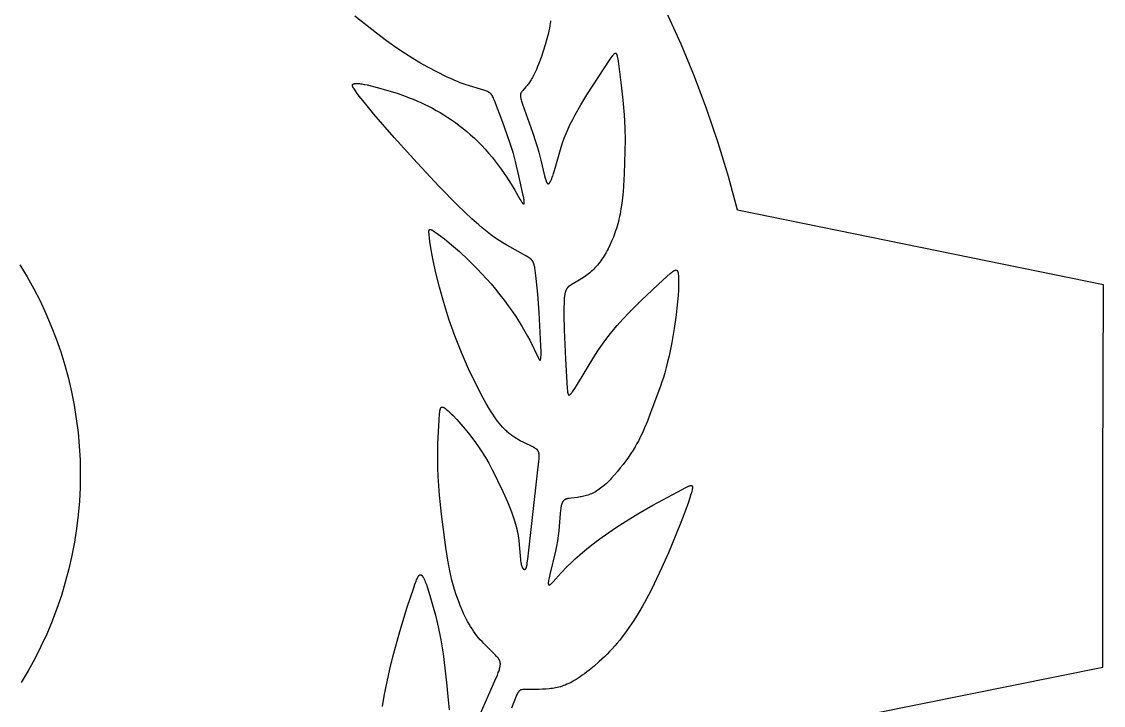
# Model space of a CAD drawing. Extents: x 8280 to 8757, y 218 to 430.
# Drawn here: x 8425.9 to 8515.7, y 293.1 to 349.8 of the extents above; entities that cross this region are included whole.
import ezdxf

# ---------------------------------------------------------------- set-up
doc = ezdxf.new("R2010")
doc.units = 0
doc.header["$MEASUREMENT"] = 0
doc.layers.add('MAKE2D$VISIBLE$CURVES', color=7, linetype='CONTINUOUS')

msp = doc.modelspace()

# ---------------------------------------------------------------- linework, layer by layer
at = {"layer": 'MAKE2D$VISIBLE$CURVES', "color": 7}
for points in [[(8463.416, 291.032), (8465.224, 295.116), (8465.425, 295.603), (8465.502, 295.806), (8465.535, 295.899), (8465.565, 295.986), (8465.59, 296.068), (8465.612, 296.145), (8465.631, 296.217), (8465.639, 296.252), (8465.646, 296.286), (8465.652, 296.318), (8465.657, 296.35), (8465.662, 296.381), (8465.665, 296.411), (8465.668, 296.44), (8465.67, 296.468), (8465.671, 296.496), (8465.671, 296.523), (8465.671, 296.549), (8465.669, 296.575), (8465.667, 296.6), (8465.666, 296.612), (8465.664, 296.624), (8465.662, 296.636), (8465.66, 296.648), (8465.658, 296.66), (8465.656, 296.672), (8465.653, 296.684), (8465.65, 296.695), (8465.647, 296.706), (8465.644, 296.718), (8465.64, 296.729), (8465.637, 296.74), (8465.633, 296.751), (8465.629, 296.762), (8465.62, 296.784), (8465.611, 296.806), (8465.601, 296.827), (8465.59, 296.849), (8465.578, 296.87), (8465.566, 296.891), (8465.553, 296.912), (8465.539, 296.933), (8465.524, 296.955), (8465.509, 296.976), (8465.476, 297.019), (8465.44, 297.063), (8465.401, 297.108), (8465.36, 297.155), (8465.269, 297.251), (8464.288, 298.227), (8464.148, 298.377), (8464.006, 298.534), (8463.865, 298.698), (8463.725, 298.87), (8463.587, 299.049), (8463.452, 299.235), (8463.321, 299.429), (8463.194, 299.63), (8463.071, 299.837), (8462.953, 300.05), (8462.838, 300.266), (8462.727, 300.487), (8462.621, 300.709), (8462.519, 300.934), (8462.329, 301.385), (8462.156, 301.833), (8462.001, 302.271), (8461.865, 302.691), (8461.747, 303.091), (8461.644, 303.479), (8461.553, 303.865), (8461.471, 304.263), (8461.318, 305.136), (8461.159, 306.19), (8460.784, 308.963), (8460.62, 310.521), (8460.556, 311.301), (8460.509, 312.065), (8460.482, 312.803), (8460.473, 313.508), (8460.479, 314.177), (8460.495, 314.803), (8460.601, 316.791), (8460.634, 317.281), (8460.646, 317.411), (8460.653, 317.47), (8460.661, 317.525), (8460.669, 317.575), (8460.674, 317.598), (8460.679, 317.62), (8460.684, 317.642), (8460.689, 317.662), (8460.694, 317.681), (8460.7, 317.699), (8460.703, 317.708), (8460.706, 317.716), (8460.71, 317.724), (8460.713, 317.732), (8460.716, 317.74), (8460.72, 317.747), (8460.723, 317.754), (8460.727, 317.761), (8460.731, 317.767), (8460.734, 317.773), (8460.738, 317.779), (8460.742, 317.785), (8460.744, 317.788), (8460.746, 317.79), (8460.749, 317.793), (8460.751, 317.795), (8460.753, 317.798), (8460.755, 317.8), (8460.757, 317.803), (8460.759, 317.805), (8460.762, 317.807), (8460.764, 317.809), (8460.766, 317.811), (8460.768, 317.813), (8460.771, 317.815), (8460.773, 317.817), (8460.776, 317.819), (8460.778, 317.82), (8460.781, 317.822), (8460.783, 317.824), (8460.786, 317.825), (8460.788, 317.826), (8460.791, 317.828), (8460.793, 317.829), (8460.796, 317.83), (8460.799, 317.831), (8460.801, 317.833), (8460.804, 317.834), (8460.807, 317.835), (8460.81, 317.835), (8460.812, 317.836), (8460.815, 317.837), (8460.818, 317.838), (8460.821, 317.838), (8460.824, 317.839), (8460.827, 317.839), (8460.83, 317.84), (8460.833, 317.84), (8460.836, 317.84), (8460.839, 317.84), (8460.842, 317.84), (8460.846, 317.841), (8460.849, 317.84), (8460.852, 317.84), (8460.855, 317.84), (8460.859, 317.84), (8460.862, 317.84), (8460.865, 317.839), (8460.869, 317.839), (8460.872, 317.838), (8460.876, 317.838), (8460.879, 317.837), (8460.886, 317.836), (8460.894, 317.834), (8460.901, 317.832), (8460.909, 317.83), (8460.916, 317.827), (8460.924, 317.824), (8460.932, 317.821), (8460.941, 317.817), (8460.949, 317.814), (8460.957, 317.81), (8460.966, 317.805), (8460.984, 317.796), (8461.003, 317.786), (8461.022, 317.774), (8461.042, 317.761), (8461.062, 317.747), (8461.084, 317.732), (8461.129, 317.699), (8461.177, 317.661), (8461.228, 317.618), (8461.34, 317.52), (8461.464, 317.405), (8461.599, 317.273), (8461.743, 317.127), (8462.057, 316.794), (8462.395, 316.415), (8462.748, 315.998), (8463.107, 315.553), (8463.462, 315.088), (8463.803, 314.612), (8464.124, 314.132), (8464.424, 313.652), (8464.705, 313.173), (8464.968, 312.697), (8465.214, 312.224), (8465.446, 311.757), (8465.873, 310.846), (8466.257, 309.973), (8466.431, 309.55), (8466.592, 309.135), (8466.737, 308.727), (8466.866, 308.326), (8466.924, 308.128), (8466.977, 307.931), (8467.025, 307.735), (8467.069, 307.54), (8467.107, 307.347), (8467.141, 307.155), (8467.171, 306.966), (8467.196, 306.779), (8467.238, 306.417), (8467.341, 305.199), (8467.354, 305.083), (8467.368, 304.976), (8467.375, 304.927), (8467.384, 304.88), (8467.392, 304.836), (8467.401, 304.794), (8467.411, 304.755), (8467.421, 304.718), (8467.431, 304.683), (8467.441, 304.65), (8467.452, 304.62), (8467.463, 304.591), (8467.474, 304.565), (8467.48, 304.553), (8467.485, 304.541), (8467.491, 304.529), (8467.497, 304.518), (8467.503, 304.508), (8467.509, 304.498), (8467.514, 304.488), (8467.52, 304.479), (8467.526, 304.47), (8467.532, 304.462), (8467.538, 304.454), (8467.544, 304.446), (8467.55, 304.439), (8467.556, 304.433), (8467.562, 304.427), (8467.569, 304.421), (8467.575, 304.415), (8467.578, 304.413), (8467.581, 304.41), (8467.584, 304.408), (8467.587, 304.405), (8467.59, 304.403), (8467.593, 304.401), (8467.596, 304.399), (8467.599, 304.397), (8467.602, 304.395), (8467.605, 304.393), (8467.608, 304.391), (8467.611, 304.39), (8467.614, 304.388), (8467.617, 304.387), (8467.62, 304.385), (8467.623, 304.384), (8467.626, 304.383), (8467.629, 304.381), (8467.632, 304.38), (8467.635, 304.379), (8467.638, 304.378), (8467.641, 304.377), (8467.644, 304.377), (8467.647, 304.376), (8467.649, 304.375), (8467.652, 304.375), (8467.655, 304.374), (8467.658, 304.374), (8467.661, 304.373), (8467.664, 304.373), (8467.667, 304.373), (8467.67, 304.372), (8467.672, 304.372), (8467.675, 304.372), (8467.678, 304.372), (8467.681, 304.372), (8467.684, 304.372), (8467.686, 304.372), (8467.689, 304.373), (8467.692, 304.373), (8467.695, 304.373), (8467.697, 304.374), (8467.7, 304.374), (8467.703, 304.374), (8467.705, 304.375), (8467.708, 304.376), (8467.711, 304.376), (8467.713, 304.377), (8467.716, 304.378), (8467.718, 304.378), (8467.721, 304.379), (8467.723, 304.38), (8467.726, 304.381), (8467.729, 304.382), (8467.731, 304.383), (8467.733, 304.384), (8467.736, 304.385), (8467.738, 304.387), (8467.741, 304.388), (8467.743, 304.389), (8467.746, 304.391), (8467.748, 304.393), (8467.75, 304.394), (8467.753, 304.396), (8467.755, 304.398), (8467.757, 304.4), (8467.76, 304.402), (8467.762, 304.404), (8467.764, 304.406), (8467.767, 304.409), (8467.769, 304.411), (8467.771, 304.414), (8467.773, 304.417), (8467.776, 304.42), (8467.778, 304.423), (8467.78, 304.426), (8467.782, 304.429), (8467.785, 304.433), (8467.787, 304.437), (8467.789, 304.44), (8467.791, 304.444), (8467.794, 304.448), (8467.798, 304.457), (8467.802, 304.467), (8467.807, 304.477), (8467.811, 304.488), (8467.816, 304.499), (8467.82, 304.512), (8467.829, 304.539), (8467.838, 304.571), (8467.847, 304.606), (8467.857, 304.645), (8467.866, 304.688), (8467.886, 304.789), (8467.908, 304.91), (8467.954, 305.22), (8468.765, 312.387), (8468.866, 313.347), (8468.88, 313.52), (8468.887, 313.671), (8468.889, 313.738), (8468.889, 313.801), (8468.887, 313.86), (8468.885, 313.887), (8468.883, 313.914), (8468.881, 313.94), (8468.878, 313.964), (8468.875, 313.988), (8468.871, 314.011), (8468.866, 314.033), (8468.862, 314.054), (8468.856, 314.074), (8468.85, 314.094), (8468.847, 314.103), (8468.844, 314.113), (8468.841, 314.122), (8468.837, 314.131), (8468.834, 314.14), (8468.83, 314.148), (8468.826, 314.157), (8468.822, 314.165), (8468.818, 314.174), (8468.814, 314.182), (8468.809, 314.19), (8468.805, 314.198), (8468.8, 314.205), (8468.795, 314.213), (8468.79, 314.22), (8468.785, 314.228), (8468.78, 314.235), (8468.774, 314.242), (8468.769, 314.249), (8468.763, 314.256), (8468.757, 314.263), (8468.751, 314.27), (8468.745, 314.276), (8468.739, 314.283), (8468.726, 314.296), (8468.712, 314.309), (8468.698, 314.321), (8468.683, 314.333), (8468.667, 314.345), (8468.651, 314.357), (8468.634, 314.369), (8468.617, 314.381), (8468.58, 314.404), (8468.541, 314.428), (8468.498, 314.452), (8468.453, 314.476), (8468.356, 314.526), (8467.606, 314.89), (8467.315, 315.043), (8467.165, 315.128), (8467.014, 315.218), (8466.863, 315.314), (8466.711, 315.416), (8466.636, 315.469), (8466.561, 315.525), (8466.487, 315.582), (8466.413, 315.641), (8466.34, 315.702), (8466.268, 315.764), (8466.197, 315.829), (8466.126, 315.895), (8466.055, 315.964), (8465.985, 316.034), (8465.847, 316.181), (8465.71, 316.336), (8465.575, 316.499), (8465.44, 316.671), (8465.306, 316.852), (8465.173, 317.041), (8465.039, 317.24), (8464.904, 317.448), (8464.769, 317.665), (8464.495, 318.13), (8464.214, 318.635), (8463.627, 319.763), (8463.026, 321.018), (8462.437, 322.36), (8462.156, 323.051), (8461.886, 323.749), (8461.633, 324.447), (8461.395, 325.143), (8460.969, 326.504), (8460.609, 327.793), (8460.317, 328.973), (8460.093, 330.008), (8459.931, 330.883), (8459.823, 331.584), (8459.787, 331.866), (8459.762, 332.1), (8459.754, 332.198), (8459.748, 332.285), (8459.746, 332.324), (8459.746, 332.36), (8459.746, 332.393), (8459.747, 332.423), (8459.747, 332.437), (8459.748, 332.451), (8459.75, 332.463), (8459.751, 332.475), (8459.753, 332.487), (8459.754, 332.492), (8459.756, 332.497), (8459.757, 332.503), (8459.758, 332.508), (8459.759, 332.512), (8459.761, 332.517), (8459.762, 332.521), (8459.764, 332.526), (8459.765, 332.53), (8459.767, 332.534), (8459.769, 332.538), (8459.771, 332.541), (8459.772, 332.543), (8459.773, 332.545), (8459.774, 332.546), (8459.775, 332.548), (8459.776, 332.55), (8459.777, 332.551), (8459.778, 332.553), (8459.779, 332.554), (8459.78, 332.556), (8459.781, 332.557), (8459.782, 332.559), (8459.783, 332.56), (8459.785, 332.561), (8459.786, 332.562), (8459.787, 332.564), (8459.788, 332.565), (8459.79, 332.566), (8459.791, 332.567), (8459.792, 332.568), (8459.794, 332.569), (8459.795, 332.57), (8459.796, 332.571), (8459.798, 332.572), (8459.799, 332.573), (8459.801, 332.574), (8459.802, 332.575), (8459.804, 332.575), (8459.805, 332.576), (8459.807, 332.577), (8459.808, 332.578), (8459.81, 332.578), (8459.811, 332.579), (8459.813, 332.579), (8459.815, 332.58), (8459.816, 332.58), (8459.818, 332.581), (8459.82, 332.581), (8459.821, 332.581), (8459.823, 332.582), (8459.825, 332.582), (8459.827, 332.582), (8459.829, 332.582), (8459.83, 332.583), (8459.832, 332.583), (8459.834, 332.583), (8459.836, 332.583), (8459.838, 332.583), (8459.84, 332.583), (8459.842, 332.583), (8459.844, 332.583), (8459.848, 332.583), (8459.852, 332.582), (8459.857, 332.582), (8459.861, 332.581), (8459.865, 332.58), (8459.87, 332.579), (8459.875, 332.578), (8459.879, 332.577), (8459.884, 332.576), (8459.889, 332.574), (8459.894, 332.572), (8459.905, 332.569), (8459.916, 332.564), (8459.927, 332.56), (8459.939, 332.554), (8459.951, 332.549), (8459.977, 332.535), (8460.004, 332.52), (8460.033, 332.503), (8460.098, 332.463), (8460.17, 332.415), (8460.339, 332.299), (8460.54, 332.155), (8461.024, 331.785), (8461.606, 331.309), (8462.268, 330.733), (8462.99, 330.061), (8463.749, 329.307), (8464.133, 328.904), (8464.517, 328.486), (8464.898, 328.054), (8465.271, 327.611), (8465.634, 327.158), (8465.985, 326.7), (8466.321, 326.242), (8466.641, 325.788), (8466.943, 325.341), (8467.223, 324.908), (8467.481, 324.492), (8467.714, 324.098), (8467.921, 323.73), (8468.103, 323.389), (8468.795, 321.959), (8468.831, 321.892), (8468.847, 321.861), (8468.864, 321.834), (8468.879, 321.809), (8468.887, 321.797), (8468.894, 321.787), (8468.901, 321.777), (8468.908, 321.768), (8468.912, 321.764), (8468.915, 321.76), (8468.918, 321.756), (8468.922, 321.753), (8468.925, 321.75), (8468.928, 321.747), (8468.932, 321.744), (8468.933, 321.742), (8468.935, 321.741), (8468.936, 321.74), (8468.938, 321.739), (8468.939, 321.738), (8468.941, 321.737), (8468.942, 321.736), (8468.944, 321.735), (8468.946, 321.734), (8468.947, 321.733), (8468.948, 321.733), (8468.95, 321.732), (8468.951, 321.731), (8468.953, 321.731), (8468.954, 321.73), (8468.956, 321.73), (8468.957, 321.73), (8468.959, 321.729), (8468.96, 321.729), (8468.961, 321.729), (8468.963, 321.729), (8468.964, 321.729), (8468.966, 321.729), (8468.967, 321.729), (8468.968, 321.729), (8468.97, 321.73), (8468.971, 321.73), (8468.972, 321.73), (8468.973, 321.731), (8468.975, 321.731), (8468.976, 321.732), (8468.977, 321.733), (8468.979, 321.734), (8468.98, 321.734), (8468.981, 321.735), (8468.982, 321.736), (8468.983, 321.737), (8468.985, 321.738), (8468.986, 321.74), (8468.987, 321.741), (8468.988, 321.742), (8468.989, 321.744), (8468.99, 321.745), (8468.992, 321.747), (8468.993, 321.748), (8468.994, 321.75), (8468.995, 321.752), (8468.996, 321.754), (8468.997, 321.756), (8468.998, 321.758), (8468.999, 321.76), (8469, 321.762), (8469.002, 321.766), (8469.004, 321.771), (8469.006, 321.777), (8469.008, 321.782), (8469.01, 321.788), (8469.012, 321.794), (8469.014, 321.801), (8469.017, 321.815), (8469.021, 321.83), (8469.024, 321.847), (8469.027, 321.865), (8469.029, 321.885), (8469.032, 321.906), (8469.036, 321.952), (8469.04, 322.005), (8469.046, 322.13), (8469.048, 322.281), (8469.047, 322.461), (8469.036, 322.911), (8468.884, 325.68), (8468.769, 327.214), (8468.651, 328.505), (8468.595, 328.988), (8468.566, 329.188), (8468.536, 329.363), (8468.52, 329.442), (8468.504, 329.516), (8468.487, 329.585), (8468.47, 329.649), (8468.451, 329.708), (8468.442, 329.737), (8468.432, 329.764), (8468.422, 329.79), (8468.412, 329.815), (8468.402, 329.84), (8468.391, 329.863), (8468.38, 329.886), (8468.369, 329.907), (8468.357, 329.929), (8468.346, 329.949), (8468.333, 329.968), (8468.321, 329.987), (8468.308, 330.006), (8468.295, 330.023), (8468.282, 330.04), (8468.268, 330.057), (8468.253, 330.073), (8468.239, 330.089), (8468.224, 330.104), (8468.208, 330.119), (8468.192, 330.133), (8468.176, 330.147), (8468.159, 330.161), (8468.142, 330.175), (8468.125, 330.188), (8468.107, 330.201), (8468.069, 330.227), (8468.029, 330.253), (8467.988, 330.279), (8467.85, 330.358), (8466.198, 331.27), (8465.884, 331.457), (8465.575, 331.651), (8465.277, 331.851), (8464.987, 332.055), (8464.705, 332.266), (8464.427, 332.485), (8464.151, 332.711), (8463.875, 332.947), (8463.312, 333.451), (8462.72, 334.004), (8462.08, 334.625), (8460.585, 336.148), (8458.761, 338.092), (8456.854, 340.202), (8455.178, 342.147), (8454.507, 342.956), (8453.988, 343.605), (8453.794, 343.858), (8453.642, 344.065), (8453.581, 344.154), (8453.53, 344.233), (8453.508, 344.269), (8453.488, 344.303), (8453.47, 344.335), (8453.455, 344.365), (8453.441, 344.393), (8453.435, 344.406), (8453.43, 344.419), (8453.424, 344.432), (8453.42, 344.444), (8453.416, 344.455), (8453.412, 344.466), (8453.409, 344.477), (8453.407, 344.488), (8453.406, 344.493), (8453.405, 344.498), (8453.404, 344.503), (8453.403, 344.507), (8453.402, 344.512), (8453.402, 344.517), (8453.401, 344.521), (8453.401, 344.526), (8453.401, 344.53), (8453.401, 344.534), (8453.401, 344.538), (8453.401, 344.543), (8453.401, 344.547), (8453.401, 344.551), (8453.402, 344.554), (8453.402, 344.558), (8453.403, 344.562), (8453.403, 344.566), (8453.404, 344.569), (8453.405, 344.573), (8453.406, 344.576), (8453.407, 344.579), (8453.409, 344.583), (8453.41, 344.586), (8453.411, 344.589), (8453.413, 344.592), (8453.414, 344.595), (8453.416, 344.598), (8453.418, 344.601), (8453.42, 344.604), (8453.422, 344.607), (8453.424, 344.609), (8453.426, 344.612), (8453.428, 344.615), (8453.431, 344.617), (8453.433, 344.62), (8453.436, 344.622), (8453.438, 344.625), (8453.441, 344.627), (8453.444, 344.629), (8453.447, 344.632), (8453.45, 344.634), (8453.453, 344.636), (8453.456, 344.638), (8453.459, 344.64), (8453.463, 344.642), (8453.466, 344.644), (8453.469, 344.646), (8453.473, 344.648), (8453.477, 344.65), (8453.48, 344.652), (8453.484, 344.654), (8453.492, 344.657), (8453.5, 344.661), (8453.509, 344.664), (8453.518, 344.667), (8453.527, 344.67), (8453.536, 344.672), (8453.546, 344.675), (8453.557, 344.677), (8453.567, 344.679), (8453.578, 344.681), (8453.59, 344.683), (8453.601, 344.685), (8453.626, 344.688), (8453.652, 344.69), (8453.679, 344.691), (8453.708, 344.692), (8453.738, 344.692), (8453.77, 344.692), (8453.803, 344.691), (8453.837, 344.689), (8453.911, 344.683), (8453.991, 344.674), (8454.078, 344.663), (8454.17, 344.649), (8454.375, 344.613), (8454.606, 344.567), (8455.145, 344.441), (8455.762, 344.278), (8456.425, 344.085), (8457.103, 343.869), (8457.772, 343.633), (8458.102, 343.508), (8458.429, 343.377), (8458.753, 343.241), (8459.076, 343.098), (8459.397, 342.947), (8459.717, 342.79), (8460.037, 342.625), (8460.355, 342.451), (8460.674, 342.269), (8460.991, 342.077), (8461.309, 341.875), (8461.626, 341.662), (8461.943, 341.438), (8462.26, 341.202), (8462.576, 340.954), (8462.892, 340.694), (8463.205, 340.423), (8463.515, 340.14), (8463.821, 339.847), (8464.121, 339.544), (8464.414, 339.231), (8464.7, 338.909), (8464.977, 338.578), (8465.244, 338.243), (8465.499, 337.906), (8465.742, 337.572), (8466.184, 336.928), (8466.56, 336.34), (8466.863, 335.835), (8467.287, 335.095), (8467.363, 334.966), (8467.398, 334.911), (8467.431, 334.861), (8467.447, 334.839), (8467.462, 334.818), (8467.477, 334.798), (8467.491, 334.78), (8467.504, 334.764), (8467.518, 334.749), (8467.524, 334.742), (8467.53, 334.735), (8467.536, 334.729), (8467.542, 334.724), (8467.548, 334.719), (8467.554, 334.714), (8467.557, 334.712), (8467.56, 334.71), (8467.562, 334.708), (8467.565, 334.706), (8467.568, 334.704), (8467.57, 334.702), (8467.573, 334.701), (8467.575, 334.7), (8467.578, 334.698), (8467.58, 334.697), (8467.583, 334.696), (8467.584, 334.695), (8467.585, 334.695), (8467.586, 334.694), (8467.587, 334.694), (8467.589, 334.694), (8467.59, 334.693), (8467.591, 334.693), (8467.592, 334.693), (8467.593, 334.692), (8467.594, 334.692), (8467.595, 334.692), (8467.597, 334.692), (8467.598, 334.692), (8467.599, 334.691), (8467.6, 334.691), (8467.601, 334.691), (8467.602, 334.691), (8467.603, 334.691), (8467.604, 334.691), (8467.605, 334.691), (8467.606, 334.691), (8467.607, 334.691), (8467.608, 334.692), (8467.609, 334.692), (8467.61, 334.692), (8467.611, 334.692), (8467.612, 334.692), (8467.613, 334.693), (8467.614, 334.693), (8467.615, 334.693), (8467.615, 334.694), (8467.616, 334.694), (8467.617, 334.695), (8467.618, 334.695), (8467.619, 334.695), (8467.62, 334.696), (8467.621, 334.697), (8467.622, 334.697), (8467.622, 334.698), (8467.623, 334.698), (8467.624, 334.699), (8467.625, 334.7), (8467.626, 334.7), (8467.626, 334.701), (8467.627, 334.702), (8467.628, 334.703), (8467.629, 334.704), (8467.629, 334.705), (8467.63, 334.706), (8467.631, 334.706), (8467.632, 334.707), (8467.632, 334.708), (8467.633, 334.71), (8467.634, 334.711), (8467.634, 334.712), (8467.635, 334.713), (8467.635, 334.714), (8467.636, 334.715), (8467.637, 334.718), (8467.639, 334.72), (8467.64, 334.723), (8467.641, 334.726), (8467.642, 334.729), (8467.643, 334.732), (8467.644, 334.735), (8467.645, 334.739), (8467.646, 334.742), (8467.646, 334.746), (8467.647, 334.75), (8467.648, 334.754), (8467.649, 334.762), (8467.65, 334.771), (8467.651, 334.78), (8467.652, 334.79), (8467.653, 334.8), (8467.653, 334.811), (8467.653, 334.835), (8467.653, 334.86), (8467.652, 334.888), (8467.65, 334.919), (8467.647, 334.951), (8467.638, 335.024), (8467.627, 335.105), (8467.612, 335.196), (8467.574, 335.402), (8467.212, 337.03), (8466.933, 338.207), (8466.752, 338.868), (8466.517, 339.63), (8466.217, 340.511), (8465.883, 341.435), (8465.178, 343.275), (8465.131, 343.387), (8465.088, 343.486), (8465.046, 343.574), (8465.026, 343.613), (8465.006, 343.65), (8464.986, 343.685), (8464.966, 343.718), (8464.956, 343.733), (8464.946, 343.748), (8464.936, 343.762), (8464.926, 343.776), (8464.916, 343.79), (8464.906, 343.803), (8464.895, 343.815), (8464.884, 343.827), (8464.874, 343.839), (8464.863, 343.85), (8464.852, 343.861), (8464.841, 343.872), (8464.829, 343.882), (8464.817, 343.892), (8464.805, 343.902), (8464.793, 343.911), (8464.781, 343.92), (8464.768, 343.929), (8464.755, 343.938), (8464.742, 343.946), (8464.728, 343.955), (8464.715, 343.963), (8464.7, 343.971), (8464.686, 343.978), (8464.655, 343.994), (8464.623, 344.008), (8464.59, 344.023), (8464.554, 344.037), (8464.477, 344.066), (8464.299, 344.127), (8462.837, 344.574), (8462.583, 344.66), (8462.341, 344.749), (8462.109, 344.841), (8461.884, 344.936), (8461.661, 345.036), (8461.214, 345.249), (8459.653, 346.044), (8459.043, 346.379), (8458.394, 346.759), (8457.711, 347.191), (8456.986, 347.681), (8456.213, 348.232), (8455.385, 348.852), (8453.592, 350.271)], [(8485.328, 290.159), (8515.668, 296.271), (8515.668, 312.12), (8515.709, 327.968), (8485.348, 334.166), (8484.592, 336.979), (8483.745, 339.767), (8482.808, 342.525), (8481.783, 345.252), (8480.669, 347.944), (8479.47, 350.598)], [(8469.83, 349.886), (8469.82, 349.784), (8469.808, 349.683), (8469.779, 349.481), (8469.744, 349.276), (8469.701, 349.067), (8469.652, 348.848), (8469.534, 348.381), (8469.393, 347.881), (8469.233, 347.364), (8469.056, 346.842), (8468.866, 346.33), (8468.766, 346.082), (8468.664, 345.843), (8468.559, 345.613), (8468.453, 345.394), (8468.399, 345.29), (8468.344, 345.189), (8468.289, 345.092), (8468.234, 344.999), (8468.178, 344.911), (8468.122, 344.826), (8468.066, 344.746), (8468.011, 344.669), (8467.956, 344.596), (8467.902, 344.527), (8467.797, 344.399), (8467.526, 344.092), (8467.456, 344.011), (8467.427, 343.974), (8467.413, 343.957), (8467.4, 343.939), (8467.394, 343.93), (8467.389, 343.921), (8467.383, 343.912), (8467.378, 343.904), (8467.373, 343.895), (8467.368, 343.886), (8467.364, 343.877), (8467.36, 343.868), (8467.356, 343.858), (8467.352, 343.849), (8467.348, 343.839), (8467.345, 343.83), (8467.342, 343.82), (8467.34, 343.809), (8467.337, 343.799), (8467.335, 343.788), (8467.333, 343.778), (8467.332, 343.767), (8467.331, 343.755), (8467.33, 343.743), (8467.329, 343.731), (8467.329, 343.719), (8467.329, 343.706), (8467.329, 343.693), (8467.33, 343.68), (8467.33, 343.666), (8467.332, 343.652), (8467.333, 343.637), (8467.337, 343.606), (8467.342, 343.573), (8467.349, 343.538), (8467.357, 343.501), (8467.366, 343.461), (8467.376, 343.419), (8467.402, 343.327), (8467.433, 343.224), (8467.514, 342.978), (8468.342, 340.642), (8468.627, 339.779), (8468.749, 339.378), (8468.856, 339), (8469.034, 338.318), (8469.338, 337.026), (8469.388, 336.841), (8469.412, 336.758), (8469.435, 336.683), (8469.459, 336.615), (8469.471, 336.584), (8469.483, 336.554), (8469.495, 336.527), (8469.507, 336.502), (8469.513, 336.49), (8469.519, 336.479), (8469.525, 336.468), (8469.531, 336.458), (8469.537, 336.448), (8469.543, 336.439), (8469.549, 336.431), (8469.553, 336.427), (8469.556, 336.423), (8469.559, 336.419), (8469.562, 336.415), (8469.565, 336.412), (8469.568, 336.408), (8469.571, 336.405), (8469.574, 336.402), (8469.577, 336.399), (8469.581, 336.396), (8469.584, 336.393), (8469.587, 336.391), (8469.59, 336.388), (8469.593, 336.386), (8469.596, 336.384), (8469.6, 336.382), (8469.601, 336.381), (8469.603, 336.38), (8469.604, 336.379), (8469.606, 336.378), (8469.608, 336.378), (8469.609, 336.377), (8469.611, 336.376), (8469.613, 336.375), (8469.614, 336.375), (8469.616, 336.374), (8469.617, 336.374), (8469.619, 336.373), (8469.621, 336.373), (8469.622, 336.372), (8469.624, 336.372), (8469.626, 336.371), (8469.627, 336.371), (8469.629, 336.371), (8469.631, 336.37), (8469.632, 336.37), (8469.634, 336.37), (8469.636, 336.37), (8469.637, 336.37), (8469.639, 336.37), (8469.641, 336.369), (8469.642, 336.369), (8469.644, 336.369), (8469.646, 336.37), (8469.647, 336.37), (8469.649, 336.37), (8469.651, 336.37), (8469.652, 336.37), (8469.654, 336.37), (8469.656, 336.371), (8469.658, 336.371), (8469.659, 336.371), (8469.661, 336.372), (8469.663, 336.372), (8469.664, 336.373), (8469.666, 336.373), (8469.668, 336.374), (8469.67, 336.374), (8469.671, 336.375), (8469.673, 336.376), (8469.675, 336.377), (8469.677, 336.377), (8469.678, 336.378), (8469.68, 336.379), (8469.684, 336.381), (8469.687, 336.383), (8469.691, 336.385), (8469.694, 336.387), (8469.698, 336.389), (8469.702, 336.392), (8469.705, 336.395), (8469.709, 336.398), (8469.712, 336.401), (8469.716, 336.404), (8469.72, 336.407), (8469.723, 336.411), (8469.727, 336.414), (8469.731, 336.418), (8469.738, 336.426), (8469.746, 336.435), (8469.754, 336.444), (8469.761, 336.454), (8469.769, 336.465), (8469.777, 336.476), (8469.785, 336.487), (8469.793, 336.5), (8469.809, 336.526), (8469.825, 336.554), (8469.841, 336.585), (8469.858, 336.617), (8469.875, 336.652), (8469.909, 336.728), (8469.944, 336.813), (8469.98, 336.905), (8470.017, 337.004), (8470.092, 337.225), (8470.17, 337.473), (8470.72, 339.394), (8470.841, 339.764), (8470.976, 340.142), (8471.126, 340.526), (8471.293, 340.913), (8471.476, 341.303), (8471.674, 341.697), (8471.886, 342.096), (8472.349, 342.907), (8472.857, 343.739), (8474.793, 346.703), (8474.939, 346.92), (8475.001, 347.008), (8475.029, 347.046), (8475.056, 347.08), (8475.069, 347.096), (8475.081, 347.111), (8475.093, 347.125), (8475.105, 347.138), (8475.116, 347.149), (8475.128, 347.16), (8475.133, 347.165), (8475.138, 347.17), (8475.144, 347.174), (8475.149, 347.179), (8475.154, 347.183), (8475.159, 347.186), (8475.164, 347.19), (8475.169, 347.193), (8475.171, 347.194), (8475.174, 347.196), (8475.176, 347.197), (8475.179, 347.198), (8475.181, 347.199), (8475.183, 347.2), (8475.186, 347.201), (8475.188, 347.202), (8475.19, 347.203), (8475.193, 347.204), (8475.195, 347.205), (8475.197, 347.206), (8475.199, 347.206), (8475.202, 347.207), (8475.204, 347.207), (8475.206, 347.208), (8475.208, 347.208), (8475.21, 347.208), (8475.213, 347.209), (8475.215, 347.209), (8475.217, 347.209), (8475.219, 347.209), (8475.221, 347.209), (8475.223, 347.209), (8475.225, 347.208), (8475.227, 347.208), (8475.229, 347.208), (8475.231, 347.207), (8475.234, 347.207), (8475.236, 347.206), (8475.238, 347.205), (8475.24, 347.205), (8475.242, 347.204), (8475.244, 347.203), (8475.245, 347.202), (8475.247, 347.201), (8475.249, 347.2), (8475.251, 347.199), (8475.253, 347.197), (8475.255, 347.196), (8475.257, 347.195), (8475.259, 347.193), (8475.261, 347.192), (8475.263, 347.19), (8475.265, 347.188), (8475.266, 347.187), (8475.268, 347.185), (8475.27, 347.183), (8475.272, 347.181), (8475.274, 347.179), (8475.276, 347.176), (8475.277, 347.174), (8475.279, 347.172), (8475.281, 347.169), (8475.284, 347.164), (8475.288, 347.159), (8475.291, 347.153), (8475.295, 347.147), (8475.298, 347.141), (8475.302, 347.135), (8475.305, 347.128), (8475.308, 347.12), (8475.312, 347.113), (8475.318, 347.097), (8475.325, 347.079), (8475.331, 347.061), (8475.338, 347.041), (8475.344, 347.019), (8475.351, 346.996), (8475.363, 346.947), (8475.376, 346.892), (8475.389, 346.831), (8475.415, 346.692), (8475.442, 346.53), (8475.569, 345.66), (8475.707, 344.538), (8475.838, 343.3), (8475.94, 342.084), (8475.998, 340.994), (8476.018, 340.009), (8476.01, 339.078), (8475.945, 337.176), (8475.889, 336.187), (8475.85, 335.695), (8475.804, 335.211), (8475.747, 334.74), (8475.68, 334.284), (8475.601, 333.848), (8475.557, 333.637), (8475.511, 333.431), (8475.461, 333.229), (8475.409, 333.032), (8475.355, 332.839), (8475.298, 332.65), (8475.238, 332.466), (8475.176, 332.285), (8475.112, 332.108), (8475.046, 331.935), (8474.907, 331.599), (8474.761, 331.277), (8474.607, 330.966), (8474.527, 330.816), (8474.446, 330.669), (8474.363, 330.525), (8474.277, 330.384), (8474.19, 330.247), (8474.101, 330.114), (8474.009, 329.984), (8473.916, 329.857), (8473.821, 329.735), (8473.723, 329.616), (8473.623, 329.501), (8473.521, 329.389), (8473.417, 329.282), (8473.31, 329.179), (8473.202, 329.08), (8473.091, 328.984), (8472.979, 328.893), (8472.867, 328.805), (8472.754, 328.722), (8472.641, 328.642), (8472.418, 328.492), (8472.201, 328.357), (8471.551, 327.981), (8471.478, 327.937), (8471.444, 327.915), (8471.411, 327.893), (8471.379, 327.87), (8471.363, 327.858), (8471.348, 327.846), (8471.333, 327.834), (8471.319, 327.821), (8471.304, 327.809), (8471.29, 327.795), (8471.277, 327.782), (8471.264, 327.768), (8471.251, 327.754), (8471.238, 327.739), (8471.225, 327.724), (8471.213, 327.709), (8471.202, 327.693), (8471.19, 327.676), (8471.179, 327.659), (8471.168, 327.641), (8471.157, 327.623), (8471.147, 327.604), (8471.137, 327.585), (8471.127, 327.564), (8471.118, 327.543), (8471.108, 327.522), (8471.099, 327.499), (8471.091, 327.476), (8471.082, 327.452), (8471.074, 327.427), (8471.066, 327.401), (8471.059, 327.374), (8471.044, 327.318), (8471.031, 327.258), (8471.019, 327.194), (8471.007, 327.126), (8470.997, 327.053), (8470.988, 326.975), (8470.979, 326.893), (8470.965, 326.712), (8470.955, 326.509), (8470.944, 326.036), (8470.945, 325.488), (8470.975, 324.253), (8471.081, 321.812), (8471.219, 319.369), (8471.232, 319.217), (8471.24, 319.148), (8471.248, 319.085), (8471.253, 319.056), (8471.257, 319.029), (8471.262, 319.003), (8471.268, 318.979), (8471.271, 318.967), (8471.274, 318.956), (8471.277, 318.946), (8471.28, 318.935), (8471.284, 318.926), (8471.287, 318.917), (8471.291, 318.908), (8471.293, 318.904), (8471.295, 318.9), (8471.297, 318.896), (8471.299, 318.892), (8471.301, 318.888), (8471.303, 318.885), (8471.305, 318.881), (8471.307, 318.878), (8471.309, 318.875), (8471.311, 318.871), (8471.313, 318.868), (8471.316, 318.866), (8471.318, 318.863), (8471.32, 318.86), (8471.322, 318.859), (8471.323, 318.858), (8471.324, 318.857), (8471.325, 318.856), (8471.326, 318.855), (8471.328, 318.854), (8471.329, 318.852), (8471.33, 318.851), (8471.331, 318.851), (8471.333, 318.85), (8471.334, 318.849), (8471.335, 318.848), (8471.337, 318.847), (8471.338, 318.846), (8471.339, 318.845), (8471.341, 318.845), (8471.342, 318.844), (8471.343, 318.843), (8471.345, 318.843), (8471.346, 318.842), (8471.348, 318.842), (8471.349, 318.841), (8471.351, 318.841), (8471.352, 318.84), (8471.353, 318.84), (8471.355, 318.839), (8471.356, 318.839), (8471.358, 318.839), (8471.359, 318.838), (8471.361, 318.838), (8471.362, 318.838), (8471.364, 318.838), (8471.366, 318.838), (8471.367, 318.837), (8471.369, 318.837), (8471.37, 318.837), (8471.372, 318.837), (8471.374, 318.837), (8471.375, 318.838), (8471.377, 318.838), (8471.378, 318.838), (8471.38, 318.838), (8471.382, 318.838), (8471.384, 318.839), (8471.385, 318.839), (8471.387, 318.839), (8471.389, 318.84), (8471.39, 318.84), (8471.392, 318.84), (8471.394, 318.841), (8471.398, 318.842), (8471.401, 318.843), (8471.405, 318.845), (8471.409, 318.846), (8471.413, 318.848), (8471.417, 318.85), (8471.42, 318.852), (8471.424, 318.854), (8471.429, 318.856), (8471.433, 318.859), (8471.437, 318.861), (8471.441, 318.864), (8471.445, 318.867), (8471.454, 318.874), (8471.463, 318.881), (8471.473, 318.888), (8471.482, 318.897), (8471.492, 318.906), (8471.502, 318.916), (8471.512, 318.926), (8471.534, 318.949), (8471.557, 318.975), (8471.58, 319.003), (8471.605, 319.034), (8471.658, 319.104), (8471.716, 319.184), (8471.844, 319.375), (8471.99, 319.604), (8473.512, 322.113), (8473.816, 322.576), (8474.148, 323.058), (8474.513, 323.557), (8474.914, 324.07), (8475.353, 324.595), (8475.83, 325.128), (8476.336, 325.663), (8477.376, 326.699), (8479.187, 328.389), (8479.768, 328.911), (8479.877, 329.002), (8479.927, 329.041), (8479.973, 329.077), (8480.017, 329.108), (8480.038, 329.122), (8480.058, 329.135), (8480.077, 329.147), (8480.096, 329.158), (8480.114, 329.168), (8480.132, 329.177), (8480.14, 329.181), (8480.148, 329.184), (8480.157, 329.188), (8480.165, 329.191), (8480.172, 329.194), (8480.18, 329.197), (8480.188, 329.199), (8480.195, 329.202), (8480.202, 329.204), (8480.21, 329.205), (8480.217, 329.207), (8480.223, 329.208), (8480.227, 329.208), (8480.23, 329.209), (8480.233, 329.209), (8480.237, 329.209), (8480.24, 329.21), (8480.243, 329.21), (8480.246, 329.21), (8480.249, 329.21), (8480.253, 329.21), (8480.256, 329.21), (8480.259, 329.209), (8480.262, 329.209), (8480.265, 329.209), (8480.268, 329.209), (8480.27, 329.208), (8480.273, 329.208), (8480.276, 329.207), (8480.279, 329.206), (8480.282, 329.206), (8480.285, 329.205), (8480.287, 329.204), (8480.29, 329.203), (8480.293, 329.202), (8480.295, 329.201), (8480.298, 329.2), (8480.301, 329.199), (8480.303, 329.197), (8480.306, 329.196), (8480.308, 329.195), (8480.311, 329.193), (8480.313, 329.192), (8480.315, 329.19), (8480.318, 329.188), (8480.32, 329.187), (8480.322, 329.185), (8480.325, 329.183), (8480.327, 329.181), (8480.329, 329.179), (8480.332, 329.177), (8480.334, 329.175), (8480.336, 329.173), (8480.338, 329.17), (8480.34, 329.168), (8480.342, 329.166), (8480.344, 329.163), (8480.346, 329.161), (8480.348, 329.158), (8480.35, 329.155), (8480.354, 329.15), (8480.358, 329.144), (8480.362, 329.138), (8480.365, 329.131), (8480.369, 329.125), (8480.372, 329.118), (8480.376, 329.111), (8480.379, 329.103), (8480.382, 329.095), (8480.385, 329.087), (8480.388, 329.079), (8480.391, 329.07), (8480.397, 329.052), (8480.402, 329.033), (8480.407, 329.013), (8480.412, 328.992), (8480.417, 328.969), (8480.421, 328.946), (8480.429, 328.895), (8480.436, 328.84), (8480.443, 328.78), (8480.453, 328.649), (8480.46, 328.501), (8480.464, 328.337), (8480.462, 327.968), (8480.447, 327.548), (8480.42, 327.083), (8480.38, 326.582), (8480.327, 326.051), (8480.262, 325.497), (8480.097, 324.35), (8479.896, 323.199), (8479.671, 322.102), (8479.553, 321.591), (8479.435, 321.117), (8479.316, 320.682), (8479.199, 320.285), (8479.082, 319.919), (8478.966, 319.579), (8478.084, 317.221), (8477.867, 316.657), (8477.644, 316.111), (8477.529, 315.847), (8477.408, 315.587), (8477.282, 315.328), (8477.148, 315.07), (8477.003, 314.808), (8476.848, 314.542), (8476.679, 314.268), (8476.495, 313.984), (8476.295, 313.69), (8476.082, 313.389), (8475.857, 313.085), (8475.624, 312.784), (8475.386, 312.489), (8475.146, 312.206), (8474.906, 311.938), (8474.787, 311.812), (8474.669, 311.692), (8474.552, 311.578), (8474.437, 311.47), (8474.324, 311.368), (8474.211, 311.272), (8474.1, 311.182), (8473.99, 311.097), (8473.88, 311.018), (8473.771, 310.945), (8473.663, 310.876), (8473.556, 310.812), (8473.449, 310.753), (8473.342, 310.699), (8473.235, 310.65), (8473.129, 310.604), (8473.023, 310.563), (8472.916, 310.526), (8472.809, 310.493), (8472.703, 310.464), (8472.597, 310.438), (8472.491, 310.415), (8472.387, 310.395), (8472.283, 310.377), (8472.082, 310.347), (8471.537, 310.282), (8471.384, 310.261), (8471.313, 310.249), (8471.28, 310.243), (8471.247, 310.236), (8471.216, 310.228), (8471.186, 310.22), (8471.156, 310.211), (8471.142, 310.206), (8471.128, 310.201), (8471.114, 310.196), (8471.101, 310.19), (8471.087, 310.185), (8471.074, 310.179), (8471.061, 310.173), (8471.049, 310.166), (8471.036, 310.159), (8471.024, 310.152), (8471.012, 310.145), (8471, 310.138), (8470.989, 310.13), (8470.978, 310.121), (8470.967, 310.113), (8470.956, 310.104), (8470.945, 310.094), (8470.935, 310.085), (8470.925, 310.075), (8470.915, 310.064), (8470.905, 310.053), (8470.895, 310.042), (8470.886, 310.03), (8470.877, 310.018), (8470.868, 310.006), (8470.859, 309.993), (8470.85, 309.979), (8470.842, 309.965), (8470.833, 309.951), (8470.825, 309.936), (8470.817, 309.921), (8470.81, 309.905), (8470.802, 309.888), (8470.795, 309.871), (8470.788, 309.854), (8470.781, 309.836), (8470.767, 309.798), (8470.754, 309.758), (8470.742, 309.716), (8470.73, 309.671), (8470.719, 309.623), (8470.709, 309.573), (8470.699, 309.521), (8470.681, 309.407), (8470.664, 309.283), (8470.635, 309.004), (8470.512, 307.579), (8470.463, 307.167), (8470.401, 306.741), (8470.324, 306.306), (8470.234, 305.87), (8469.774, 303.955), (8469.712, 303.681), (8469.688, 303.564), (8469.67, 303.46), (8469.663, 303.413), (8469.657, 303.37), (8469.653, 303.33), (8469.649, 303.292), (8469.648, 303.275), (8469.648, 303.258), (8469.647, 303.243), (8469.647, 303.228), (8469.647, 303.213), (8469.648, 303.2), (8469.649, 303.187), (8469.65, 303.181), (8469.65, 303.175), (8469.651, 303.17), (8469.652, 303.164), (8469.653, 303.159), (8469.654, 303.154), (8469.655, 303.149), (8469.656, 303.144), (8469.658, 303.139), (8469.659, 303.135), (8469.661, 303.131), (8469.662, 303.127), (8469.663, 303.125), (8469.664, 303.123), (8469.665, 303.121), (8469.666, 303.119), (8469.666, 303.118), (8469.667, 303.116), (8469.668, 303.114), (8469.669, 303.113), (8469.67, 303.111), (8469.671, 303.11), (8469.672, 303.108), (8469.673, 303.107), (8469.674, 303.105), (8469.676, 303.104), (8469.677, 303.103), (8469.678, 303.101), (8469.679, 303.1), (8469.68, 303.099), (8469.681, 303.098), (8469.683, 303.097), (8469.684, 303.096), (8469.685, 303.095), (8469.686, 303.094), (8469.688, 303.093), (8469.689, 303.092), (8469.69, 303.091), (8469.692, 303.091), (8469.693, 303.09), (8469.695, 303.089), (8469.696, 303.089), (8469.698, 303.088), (8469.699, 303.088), (8469.701, 303.087), (8469.702, 303.087), (8469.704, 303.086), (8469.705, 303.086), (8469.707, 303.086), (8469.708, 303.085), (8469.71, 303.085), (8469.712, 303.085), (8469.713, 303.085), (8469.715, 303.085), (8469.717, 303.085), (8469.719, 303.085), (8469.72, 303.085), (8469.722, 303.085), (8469.724, 303.085), (8469.726, 303.085), (8469.728, 303.085), (8469.73, 303.085), (8469.732, 303.086), (8469.733, 303.086), (8469.735, 303.086), (8469.737, 303.087), (8469.739, 303.087), (8469.741, 303.088), (8469.746, 303.089), (8469.75, 303.09), (8469.754, 303.092), (8469.758, 303.093), (8469.763, 303.095), (8469.767, 303.097), (8469.772, 303.099), (8469.777, 303.102), (8469.782, 303.104), (8469.786, 303.107), (8469.797, 303.113), (8469.807, 303.119), (8469.818, 303.126), (8469.829, 303.134), (8469.84, 303.142), (8469.852, 303.151), (8469.877, 303.171), (8469.904, 303.194), (8469.931, 303.219), (8469.961, 303.246), (8469.991, 303.276), (8470.057, 303.343), (8470.699, 304.045), (8471.225, 304.599), (8471.536, 304.909), (8471.882, 305.237), (8472.263, 305.579), (8472.678, 305.934), (8473.127, 306.3), (8473.608, 306.674), (8474.119, 307.054), (8474.66, 307.439), (8475.23, 307.825), (8475.826, 308.212), (8477.079, 308.973), (8478.33, 309.687), (8480.408, 310.815), (8481.052, 311.157), (8481.169, 311.215), (8481.222, 311.24), (8481.271, 311.262), (8481.316, 311.281), (8481.358, 311.297), (8481.377, 311.304), (8481.396, 311.31), (8481.413, 311.315), (8481.43, 311.32), (8481.446, 311.324), (8481.454, 311.326), (8481.462, 311.327), (8481.469, 311.328), (8481.476, 311.329), (8481.483, 311.33), (8481.49, 311.331), (8481.496, 311.332), (8481.503, 311.332), (8481.509, 311.332), (8481.515, 311.332), (8481.518, 311.332), (8481.521, 311.332), (8481.523, 311.332), (8481.526, 311.331), (8481.529, 311.331), (8481.531, 311.331), (8481.534, 311.33), (8481.537, 311.33), (8481.539, 311.329), (8481.542, 311.329), (8481.544, 311.328), (8481.547, 311.328), (8481.549, 311.327), (8481.551, 311.326), (8481.553, 311.326), (8481.556, 311.325), (8481.558, 311.324), (8481.56, 311.323), (8481.562, 311.322), (8481.564, 311.321), (8481.566, 311.32), (8481.568, 311.319), (8481.57, 311.318), (8481.572, 311.316), (8481.574, 311.315), (8481.575, 311.314), (8481.577, 311.312), (8481.579, 311.311), (8481.581, 311.309), (8481.582, 311.308), (8481.584, 311.306), (8481.585, 311.305), (8481.587, 311.303), (8481.588, 311.301), (8481.59, 311.3), (8481.591, 311.298), (8481.592, 311.296), (8481.594, 311.294), (8481.595, 311.292), (8481.596, 311.29), (8481.597, 311.288), (8481.598, 311.286), (8481.6, 311.284), (8481.601, 311.281), (8481.602, 311.279), (8481.603, 311.277), (8481.604, 311.274), (8481.604, 311.272), (8481.605, 311.269), (8481.606, 311.267), (8481.607, 311.264), (8481.608, 311.262), (8481.609, 311.256), (8481.61, 311.251), (8481.611, 311.245), (8481.612, 311.239), (8481.613, 311.233), (8481.614, 311.226), (8481.614, 311.219), (8481.615, 311.213), (8481.615, 311.205), (8481.615, 311.198), (8481.615, 311.183), (8481.614, 311.167), (8481.613, 311.15), (8481.612, 311.132), (8481.61, 311.114), (8481.607, 311.094), (8481.6, 311.053), (8481.592, 311.008), (8481.582, 310.959), (8481.557, 310.853), (8481.526, 310.732), (8481.488, 310.6), (8481.393, 310.296), (8481.275, 309.945), (8480.972, 309.11), (8480.589, 308.115), (8479.62, 305.757), (8479.053, 304.476), (8478.442, 303.185), (8478.123, 302.549), (8477.795, 301.923), (8477.456, 301.31), (8477.106, 300.711), (8476.744, 300.13), (8476.37, 299.568), (8476.177, 299.295), (8475.982, 299.027), (8475.782, 298.765), (8475.58, 298.51), (8475.373, 298.261), (8475.163, 298.019), (8474.951, 297.783), (8474.737, 297.555), (8474.523, 297.334), (8474.308, 297.121), (8474.093, 296.916), (8473.879, 296.718), (8473.458, 296.348), (8473.049, 296.014), (8472.851, 295.86), (8472.658, 295.715), (8472.471, 295.58), (8472.29, 295.455), (8472.117, 295.34), (8471.95, 295.235), (8471.79, 295.138), (8471.635, 295.051), (8471.484, 294.971), (8471.339, 294.899), (8471.197, 294.835), (8471.058, 294.777), (8470.922, 294.725), (8470.787, 294.679), (8470.655, 294.639), (8470.523, 294.603), (8470.391, 294.571), (8470.259, 294.544), (8470.127, 294.52), (8469.993, 294.499), (8469.857, 294.48), (8469.719, 294.464), (8469.442, 294.438), (8469.167, 294.42), (8468.897, 294.408), (8468.395, 294.398), (8467.802, 294.404), (8467.657, 294.403), (8467.593, 294.401), (8467.562, 294.399), (8467.534, 294.396), (8467.506, 294.393), (8467.479, 294.389), (8467.466, 294.386), (8467.454, 294.384), (8467.441, 294.381), (8467.429, 294.378), (8467.417, 294.375), (8467.405, 294.372), (8467.394, 294.368), (8467.383, 294.365), (8467.372, 294.36), (8467.361, 294.356), (8467.35, 294.352), (8467.34, 294.347), (8467.329, 294.342), (8467.319, 294.336), (8467.309, 294.33), (8467.299, 294.324), (8467.289, 294.318), (8467.28, 294.311), (8467.27, 294.304), (8467.261, 294.297), (8467.252, 294.289), (8467.243, 294.281), (8467.234, 294.273), (8467.225, 294.264), (8467.216, 294.255), (8467.207, 294.246), (8467.199, 294.236), (8467.19, 294.226), (8467.182, 294.215), (8467.173, 294.204), (8467.165, 294.193), (8467.157, 294.181), (8467.14, 294.156), (8467.123, 294.13), (8467.107, 294.101), (8467.09, 294.071), (8467.074, 294.038), (8467.057, 294.004), (8467.022, 293.93), (8466.987, 293.848), (8466.604, 292.868)], [(8425.807, 329.629), (8426.396, 328.652), (8426.951, 327.655), (8427.471, 326.639), (8427.955, 325.606), (8428.403, 324.556), (8428.814, 323.492), (8429.188, 322.413), (8429.524, 321.323), (8429.822, 320.221), (8430.081, 319.11), (8430.301, 317.99), (8430.482, 316.864), (8430.624, 315.731), (8430.726, 314.595), (8430.789, 313.456), (8430.812, 312.315), (8430.795, 311.174), (8430.738, 310.034), (8430.642, 308.897), (8430.506, 307.764), (8430.331, 306.636), (8430.116, 305.516), (8429.863, 304.403), (8429.571, 303.3), (8429.241, 302.208), (8428.873, 301.128), (8428.467, 300.061), (8428.025, 299.009), (8427.546, 297.973), (8427.031, 296.955), (8426.481, 295.955), (8425.897, 294.975)], [(8455.892, 293.005), (8456.068, 294.022), (8456.271, 295.051), (8456.503, 296.086), (8456.761, 297.125), (8457.336, 299.21), (8457.947, 301.23), (8458.479, 302.851), (8458.584, 303.148), (8458.678, 303.396), (8458.722, 303.502), (8458.763, 303.596), (8458.784, 303.638), (8458.803, 303.678), (8458.823, 303.714), (8458.841, 303.748), (8458.851, 303.764), (8458.86, 303.779), (8458.869, 303.793), (8458.878, 303.806), (8458.888, 303.819), (8458.897, 303.831), (8458.906, 303.842), (8458.915, 303.853), (8458.923, 303.863), (8458.928, 303.868), (8458.932, 303.872), (8458.937, 303.876), (8458.941, 303.881), (8458.945, 303.885), (8458.95, 303.888), (8458.954, 303.892), (8458.959, 303.895), (8458.963, 303.899), (8458.967, 303.902), (8458.972, 303.904), (8458.976, 303.907), (8458.98, 303.91), (8458.985, 303.912), (8458.989, 303.914), (8458.993, 303.916), (8458.998, 303.918), (8459, 303.919), (8459.002, 303.92), (8459.004, 303.92), (8459.006, 303.921), (8459.008, 303.922), (8459.011, 303.922), (8459.013, 303.923), (8459.015, 303.923), (8459.017, 303.924), (8459.019, 303.924), (8459.021, 303.925), (8459.024, 303.925), (8459.026, 303.925), (8459.028, 303.926), (8459.03, 303.926), (8459.032, 303.926), (8459.034, 303.926), (8459.037, 303.926), (8459.039, 303.926), (8459.041, 303.926), (8459.043, 303.926), (8459.045, 303.926), (8459.047, 303.926), (8459.05, 303.926), (8459.052, 303.926), (8459.054, 303.926), (8459.056, 303.925), (8459.058, 303.925), (8459.06, 303.925), (8459.063, 303.924), (8459.065, 303.924), (8459.067, 303.923), (8459.069, 303.923), (8459.071, 303.922), (8459.074, 303.921), (8459.076, 303.921), (8459.08, 303.919), (8459.085, 303.917), (8459.089, 303.915), (8459.093, 303.913), (8459.098, 303.911), (8459.102, 303.909), (8459.107, 303.906), (8459.111, 303.904), (8459.116, 303.901), (8459.12, 303.898), (8459.124, 303.894), (8459.129, 303.891), (8459.133, 303.887), (8459.138, 303.884), (8459.143, 303.88), (8459.147, 303.876), (8459.152, 303.871), (8459.161, 303.862), (8459.17, 303.853), (8459.179, 303.842), (8459.189, 303.831), (8459.198, 303.819), (8459.208, 303.807), (8459.217, 303.794), (8459.227, 303.78), (8459.236, 303.766), (8459.256, 303.735), (8459.275, 303.702), (8459.295, 303.667), (8459.315, 303.628), (8459.336, 303.588), (8459.356, 303.545), (8459.398, 303.451), (8459.441, 303.348), (8459.485, 303.235), (8459.531, 303.114), (8459.625, 302.844), (8459.827, 302.205), (8460.049, 301.443), (8460.28, 300.568), (8460.508, 299.591), (8460.721, 298.522), (8460.911, 297.374), (8461.074, 296.183), (8461.212, 294.986), (8461.325, 293.823), (8461.412, 292.723)]]:
    msp.add_lwpolyline(points, dxfattribs=at)

doc.saveas('drawing.dxf')
